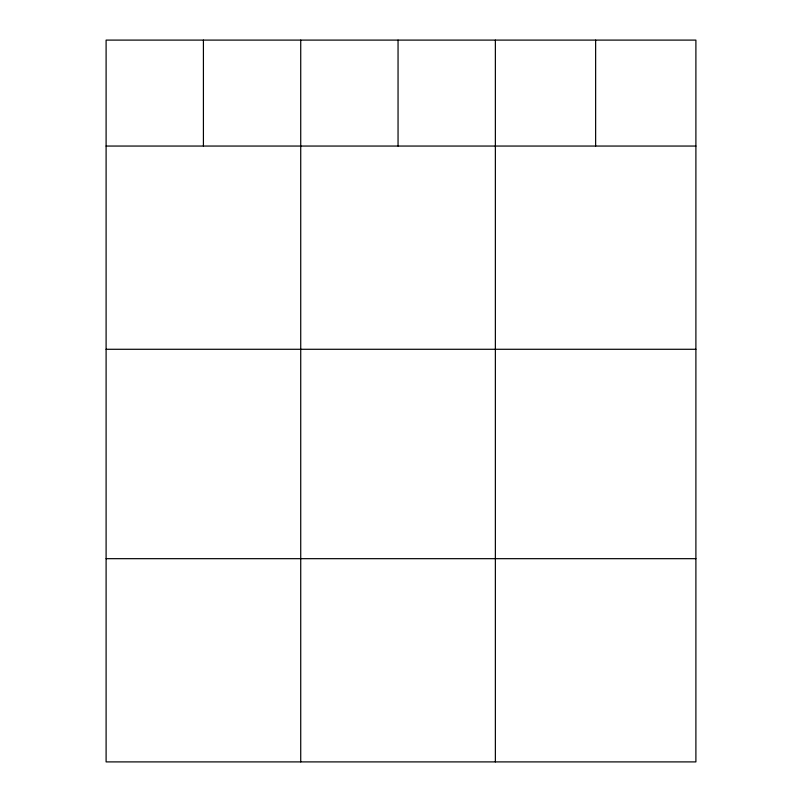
<?xml version="1.0" encoding="UTF-8"?>
<svg xmlns="http://www.w3.org/2000/svg" width="802" height="802" viewBox="0 0 802 802"><rect width="100%" height="100%" fill="white"/><g stroke="black" fill="none" stroke-linecap="round" stroke-linejoin="round"><path stroke-width="1.2" d="M695.895 146.054L695.895 761.9L106.105 761.9L106.105 40.1L695.895 40.1L695.895 146.054L106.105 146.054M106.105 349.281L695.895 349.281M106.105 558.673L695.895 558.673M595.635 40.1L595.635 146.054M495.365 40.1L495.365 761.9M398.053 40.1L398.053 146.054M300.73 40.1L300.73 761.9M203.417 40.1L203.417 146.054"/></g></svg>
